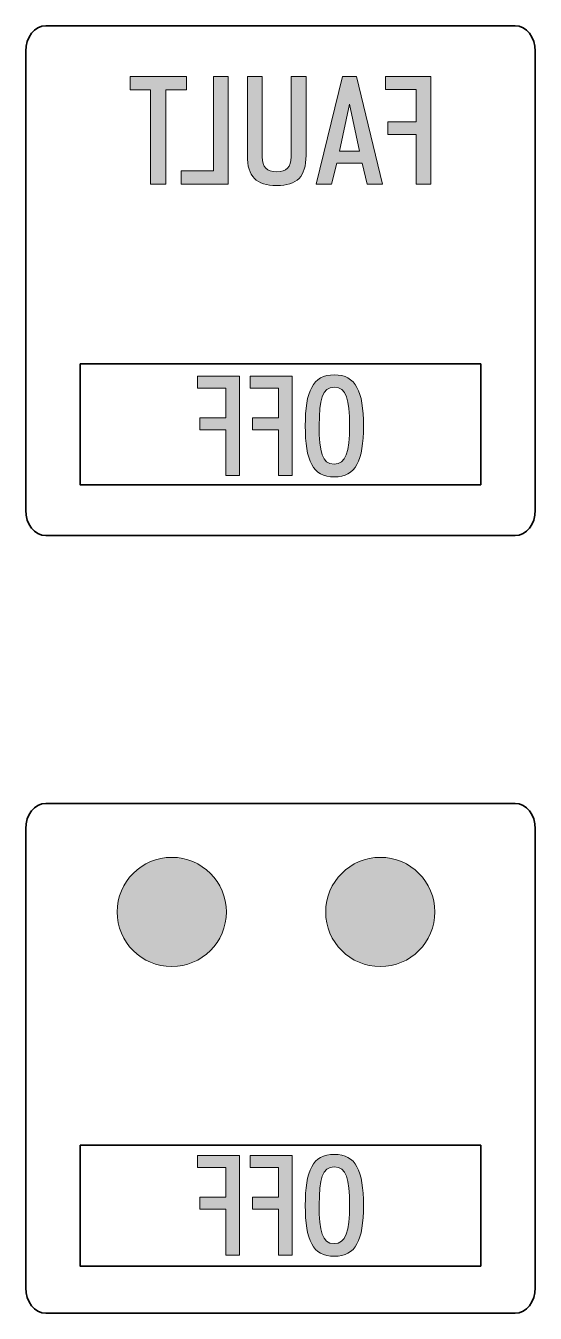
# Model space of a CAD drawing. Header units: millimetres. Extents: x 8 to 201, y 31 to 295.
# Drawn here: x 7.9 to 21.9, y 167.76 to 203.11 of the extents above; entities that cross this region are included whole.
import ezdxf

# ---------------------------------------------------------------- set-up
doc = ezdxf.new("R2010")
doc.units = ezdxf.units.MM
doc.header["$MEASUREMENT"] = 0
doc.layers.add('Layer 1', color=7, linetype='Continuous', lineweight=0)

# ---------------------------------------------------------------- blocks, each defined once
blk = doc.blocks.new('Block_90')
at = {"layer": 'Layer 1', "true_color": 0x1d1e1b, "transparency": 33554687}
h = blk.add_hatch(color=250, dxfattribs=at)
h.dxf.hatch_style = 2
edge = h.paths.add_edge_path()
edge.add_spline(control_points=[(13.774, 190.755), (13.774, 190.755), (13.394, 190.755), (13.394, 190.755), (13.394, 190.755), (13.394, 192.015), (13.394, 192.015), (13.394, 192.015), (12.683, 192.015), (12.683, 192.015), (12.683, 192.015), (12.683, 192.341), (12.683, 192.341), (12.683, 192.341), (13.394, 192.341), (13.394, 192.341), (13.394, 192.341), (13.394, 193.157), (13.394, 193.157), (13.394, 193.157), (12.62, 193.157), (12.62, 193.157), (12.62, 193.157), (12.62, 193.486), (12.62, 193.486), (12.62, 193.486), (13.774, 193.486), (13.774, 193.486), (13.774, 193.486), (13.774, 190.755), (13.774, 190.755)], knot_values=[0, 0, 0, 0, 1, 1, 1, 2, 2, 2, 3, 3, 3, 4, 4, 4, 5, 5, 5, 6, 6, 6, 7, 7, 7, 8, 8, 8, 9, 9, 9, 10, 10, 10, 10], degree=3, periodic=0)
h = blk.add_hatch(color=250, dxfattribs=at)
h.dxf.hatch_style = 2
edge = h.paths.add_edge_path()
edge.add_spline(control_points=[(15.224, 190.755), (15.224, 190.755), (14.845, 190.755), (14.845, 190.755), (14.845, 190.755), (14.845, 192.015), (14.845, 192.015), (14.845, 192.015), (14.133, 192.015), (14.133, 192.015), (14.133, 192.015), (14.133, 192.341), (14.133, 192.341), (14.133, 192.341), (14.845, 192.341), (14.845, 192.341), (14.845, 192.341), (14.845, 193.157), (14.845, 193.157), (14.845, 193.157), (14.07, 193.157), (14.07, 193.157), (14.07, 193.157), (14.07, 193.486), (14.07, 193.486), (14.07, 193.486), (15.224, 193.486), (15.224, 193.486), (15.224, 193.486), (15.224, 190.755), (15.224, 190.755)], knot_values=[0, 0, 0, 0, 1, 1, 1, 2, 2, 2, 3, 3, 3, 4, 4, 4, 5, 5, 5, 6, 6, 6, 7, 7, 7, 8, 8, 8, 9, 9, 9, 10, 10, 10, 10], degree=3, periodic=0)
h = blk.add_hatch(color=250, dxfattribs=at)
h.dxf.hatch_style = 2
edge = h.paths.add_edge_path()
edge.add_spline(control_points=[(16.797, 192.126), (16.797, 192.843), (16.706, 193.18), (16.378, 193.18), (16.05, 193.18), (15.963, 192.843), (15.963, 192.126), (15.963, 191.41), (16.038, 191.069), (16.374, 191.069), (16.698, 191.069), (16.797, 191.406), (16.797, 192.126)], knot_values=[0, 0, 0, 0, 1, 1, 1, 2, 2, 2, 3, 3, 3, 4, 4, 4, 4], degree=3, periodic=0)
edge = h.paths.add_edge_path()
edge.add_spline(control_points=[(17.18, 192.119), (17.18, 191.161), (16.971, 190.72), (16.378, 190.72), (15.785, 190.72), (15.58, 191.165), (15.58, 192.119), (15.58, 193.076), (15.785, 193.52), (16.378, 193.52), (16.971, 193.52), (17.18, 193.076), (17.18, 192.119)], knot_values=[0, 0, 0, 0, 1, 1, 1, 2, 2, 2, 3, 3, 3, 4, 4, 4, 4], degree=3, periodic=0)
at = {"layer": 'Layer 1'}
for points, knots in [([(13.774, 190.755), (13.774, 190.755), (13.394, 190.755), (13.394, 190.755), (13.394, 190.755), (13.394, 192.015), (13.394, 192.015), (13.394, 192.015), (12.683, 192.015), (12.683, 192.015), (12.683, 192.015), (12.683, 192.341), (12.683, 192.341), (12.683, 192.341), (13.394, 192.341), (13.394, 192.341), (13.394, 192.341), (13.394, 193.157), (13.394, 193.157), (13.394, 193.157), (12.62, 193.157), (12.62, 193.157), (12.62, 193.157), (12.62, 193.486), (12.62, 193.486), (12.62, 193.486), (13.774, 193.486), (13.774, 193.486), (13.774, 193.486), (13.774, 190.755), (13.774, 190.755)], [0, 0, 0, 0, 1, 1, 1, 2, 2, 2, 3, 3, 3, 4, 4, 4, 5, 5, 5, 6, 6, 6, 7, 7, 7, 8, 8, 8, 9, 9, 9, 10, 10, 10, 10]), ([(15.224, 190.755), (15.224, 190.755), (14.845, 190.755), (14.845, 190.755), (14.845, 190.755), (14.845, 192.015), (14.845, 192.015), (14.845, 192.015), (14.133, 192.015), (14.133, 192.015), (14.133, 192.015), (14.133, 192.341), (14.133, 192.341), (14.133, 192.341), (14.845, 192.341), (14.845, 192.341), (14.845, 192.341), (14.845, 193.157), (14.845, 193.157), (14.845, 193.157), (14.07, 193.157), (14.07, 193.157), (14.07, 193.157), (14.07, 193.486), (14.07, 193.486), (14.07, 193.486), (15.224, 193.486), (15.224, 193.486), (15.224, 193.486), (15.224, 190.755), (15.224, 190.755)], [0, 0, 0, 0, 1, 1, 1, 2, 2, 2, 3, 3, 3, 4, 4, 4, 5, 5, 5, 6, 6, 6, 7, 7, 7, 8, 8, 8, 9, 9, 9, 10, 10, 10, 10]), ([(17.18, 192.119), (17.18, 191.161), (16.971, 190.72), (16.378, 190.72), (15.785, 190.72), (15.58, 191.165), (15.58, 192.119), (15.58, 193.076), (15.785, 193.52), (16.378, 193.52), (16.971, 193.52), (17.18, 193.076), (17.18, 192.119)], [0, 0, 0, 0, 1, 1, 1, 2, 2, 2, 3, 3, 3, 4, 4, 4, 4]), ([(16.797, 192.126), (16.797, 192.843), (16.706, 193.18), (16.378, 193.18), (16.05, 193.18), (15.963, 192.843), (15.963, 192.126), (15.963, 191.41), (16.038, 191.069), (16.374, 191.069), (16.698, 191.069), (16.797, 191.406), (16.797, 192.126)], [0, 0, 0, 0, 1, 1, 1, 2, 2, 2, 3, 3, 3, 4, 4, 4, 4])]:
    blk.add_open_spline(points, degree=3, knots=knots, dxfattribs=at)
blk = doc.blocks.new('Block_91')
at = {"layer": 'Layer 1', "true_color": 0x1d1e1b, "transparency": 33554687}
h = blk.add_hatch(color=250, dxfattribs=at)
h.dxf.hatch_style = 2
edge = h.paths.add_edge_path()
edge.add_spline(control_points=[(11.747, 198.753), (11.747, 198.753), (11.331, 198.753), (11.331, 198.753), (11.331, 198.753), (11.331, 201.346), (11.331, 201.346), (11.331, 201.346), (10.766, 201.346), (10.766, 201.346), (10.766, 201.346), (10.766, 201.716), (10.766, 201.716), (10.766, 201.716), (12.313, 201.716), (12.313, 201.716), (12.313, 201.716), (12.313, 201.346), (12.313, 201.346), (12.313, 201.346), (11.747, 201.346), (11.747, 201.346), (11.747, 201.346), (11.747, 198.753), (11.747, 198.753)], knot_values=[0, 0, 0, 0, 1, 1, 1, 2, 2, 2, 3, 3, 3, 4, 4, 4, 5, 5, 5, 6, 6, 6, 7, 7, 7, 8, 8, 8, 8], degree=3, periodic=0)
h = blk.add_hatch(color=250, dxfattribs=at)
h.dxf.hatch_style = 2
edge = h.paths.add_edge_path()
edge.add_spline(control_points=[(13.466, 198.753), (13.466, 198.753), (12.172, 198.753), (12.172, 198.753), (12.172, 198.753), (12.172, 199.123), (12.172, 199.123), (12.172, 199.123), (13.055, 199.123), (13.055, 199.123), (13.055, 199.123), (13.055, 201.716), (13.055, 201.716), (13.055, 201.716), (13.466, 201.716), (13.466, 201.716), (13.466, 201.716), (13.466, 198.753), (13.466, 198.753)], knot_values=[0, 0, 0, 0, 1, 1, 1, 2, 2, 2, 3, 3, 3, 4, 4, 4, 5, 5, 5, 6, 6, 6, 6], degree=3, periodic=0)
h = blk.add_hatch(color=250, dxfattribs=at)
h.dxf.hatch_style = 2
edge = h.paths.add_edge_path()
edge.add_spline(control_points=[(15.601, 199.543), (15.601, 198.973), (15.356, 198.716), (14.795, 198.716), (14.233, 198.716), (13.989, 198.973), (13.989, 199.543), (13.989, 199.543), (13.989, 201.716), (13.989, 201.716), (13.989, 201.716), (14.396, 201.716), (14.396, 201.716), (14.396, 201.716), (14.396, 199.509), (14.396, 199.509), (14.396, 199.227), (14.525, 199.094), (14.795, 199.094), (15.065, 199.094), (15.194, 199.227), (15.194, 199.509), (15.194, 199.509), (15.194, 201.716), (15.194, 201.716), (15.194, 201.716), (15.601, 201.716), (15.601, 201.716), (15.601, 201.716), (15.601, 199.543), (15.601, 199.543)], knot_values=[0, 0, 0, 0, 1, 1, 1, 2, 2, 2, 3, 3, 3, 4, 4, 4, 5, 5, 5, 6, 6, 6, 7, 7, 7, 8, 8, 8, 9, 9, 9, 10, 10, 10, 10], degree=3, periodic=0)
h = blk.add_hatch(color=250, dxfattribs=at)
h.dxf.hatch_style = 2
edge = h.paths.add_edge_path()
edge.add_spline(control_points=[(16.792, 200.951), (16.792, 200.951), (16.518, 199.667), (16.518, 199.667), (16.518, 199.667), (17.067, 199.667), (17.067, 199.667), (17.067, 199.667), (16.792, 200.951), (16.792, 200.951)], knot_values=[0, 0, 0, 0, 1, 1, 1, 2, 2, 2, 3, 3, 3, 3], degree=3, periodic=0)
edge = h.paths.add_edge_path()
edge.add_spline(control_points=[(17.701, 198.753), (17.701, 198.753), (17.285, 198.753), (17.285, 198.753), (17.285, 198.753), (17.144, 199.335), (17.144, 199.335), (17.144, 199.335), (16.445, 199.335), (16.445, 199.335), (16.445, 199.335), (16.299, 198.753), (16.299, 198.753), (16.299, 198.753), (15.884, 198.753), (15.884, 198.753), (15.884, 198.753), (16.6, 201.716), (16.6, 201.716), (16.6, 201.716), (16.985, 201.716), (16.985, 201.716), (16.985, 201.716), (17.701, 198.753), (17.701, 198.753)], knot_values=[0, 0, 0, 0, 1, 1, 1, 2, 2, 2, 3, 3, 3, 4, 4, 4, 5, 5, 5, 6, 6, 6, 7, 7, 7, 8, 8, 8, 8], degree=3, periodic=0)
h = blk.add_hatch(color=250, dxfattribs=at)
h.dxf.hatch_style = 2
edge = h.paths.add_edge_path()
edge.add_spline(control_points=[(19.034, 198.753), (19.034, 198.753), (18.623, 198.753), (18.623, 198.753), (18.623, 198.753), (18.623, 200.12), (18.623, 200.12), (18.623, 200.12), (17.851, 200.12), (17.851, 200.12), (17.851, 200.12), (17.851, 200.473), (17.851, 200.473), (17.851, 200.473), (18.623, 200.473), (18.623, 200.473), (18.623, 200.473), (18.623, 201.358), (18.623, 201.358), (18.623, 201.358), (17.783, 201.358), (17.783, 201.358), (17.783, 201.358), (17.783, 201.716), (17.783, 201.716), (17.783, 201.716), (19.034, 201.716), (19.034, 201.716), (19.034, 201.716), (19.034, 198.753), (19.034, 198.753)], knot_values=[0, 0, 0, 0, 1, 1, 1, 2, 2, 2, 3, 3, 3, 4, 4, 4, 5, 5, 5, 6, 6, 6, 7, 7, 7, 8, 8, 8, 9, 9, 9, 10, 10, 10, 10], degree=3, periodic=0)
at = {"layer": 'Layer 1'}
for points, knots in [([(11.747, 198.753), (11.747, 198.753), (11.331, 198.753), (11.331, 198.753), (11.331, 198.753), (11.331, 201.346), (11.331, 201.346), (11.331, 201.346), (10.766, 201.346), (10.766, 201.346), (10.766, 201.346), (10.766, 201.716), (10.766, 201.716), (10.766, 201.716), (12.313, 201.716), (12.313, 201.716), (12.313, 201.716), (12.313, 201.346), (12.313, 201.346), (12.313, 201.346), (11.747, 201.346), (11.747, 201.346), (11.747, 201.346), (11.747, 198.753), (11.747, 198.753)], [0, 0, 0, 0, 1, 1, 1, 2, 2, 2, 3, 3, 3, 4, 4, 4, 5, 5, 5, 6, 6, 6, 7, 7, 7, 8, 8, 8, 8]), ([(13.466, 198.753), (13.466, 198.753), (12.172, 198.753), (12.172, 198.753), (12.172, 198.753), (12.172, 199.123), (12.172, 199.123), (12.172, 199.123), (13.055, 199.123), (13.055, 199.123), (13.055, 199.123), (13.055, 201.716), (13.055, 201.716), (13.055, 201.716), (13.466, 201.716), (13.466, 201.716), (13.466, 201.716), (13.466, 198.753), (13.466, 198.753)], [0, 0, 0, 0, 1, 1, 1, 2, 2, 2, 3, 3, 3, 4, 4, 4, 5, 5, 5, 6, 6, 6, 6]), ([(15.601, 199.543), (15.601, 198.973), (15.356, 198.716), (14.795, 198.716), (14.233, 198.716), (13.989, 198.973), (13.989, 199.543), (13.989, 199.543), (13.989, 201.716), (13.989, 201.716), (13.989, 201.716), (14.396, 201.716), (14.396, 201.716), (14.396, 201.716), (14.396, 199.509), (14.396, 199.509), (14.396, 199.227), (14.525, 199.094), (14.795, 199.094), (15.065, 199.094), (15.194, 199.227), (15.194, 199.509), (15.194, 199.509), (15.194, 201.716), (15.194, 201.716), (15.194, 201.716), (15.601, 201.716), (15.601, 201.716), (15.601, 201.716), (15.601, 199.543), (15.601, 199.543)], [0, 0, 0, 0, 1, 1, 1, 2, 2, 2, 3, 3, 3, 4, 4, 4, 5, 5, 5, 6, 6, 6, 7, 7, 7, 8, 8, 8, 9, 9, 9, 10, 10, 10, 10]), ([(17.701, 198.753), (17.701, 198.753), (17.285, 198.753), (17.285, 198.753), (17.285, 198.753), (17.144, 199.335), (17.144, 199.335), (17.144, 199.335), (16.445, 199.335), (16.445, 199.335), (16.445, 199.335), (16.299, 198.753), (16.299, 198.753), (16.299, 198.753), (15.884, 198.753), (15.884, 198.753), (15.884, 198.753), (16.6, 201.716), (16.6, 201.716), (16.6, 201.716), (16.985, 201.716), (16.985, 201.716), (16.985, 201.716), (17.701, 198.753), (17.701, 198.753)], [0, 0, 0, 0, 1, 1, 1, 2, 2, 2, 3, 3, 3, 4, 4, 4, 5, 5, 5, 6, 6, 6, 7, 7, 7, 8, 8, 8, 8]), ([(19.034, 198.753), (19.034, 198.753), (18.623, 198.753), (18.623, 198.753), (18.623, 198.753), (18.623, 200.12), (18.623, 200.12), (18.623, 200.12), (17.851, 200.12), (17.851, 200.12), (17.851, 200.12), (17.851, 200.473), (17.851, 200.473), (17.851, 200.473), (18.623, 200.473), (18.623, 200.473), (18.623, 200.473), (18.623, 201.358), (18.623, 201.358), (18.623, 201.358), (17.783, 201.358), (17.783, 201.358), (17.783, 201.358), (17.783, 201.716), (17.783, 201.716), (17.783, 201.716), (19.034, 201.716), (19.034, 201.716), (19.034, 201.716), (19.034, 198.753), (19.034, 198.753)], [0, 0, 0, 0, 1, 1, 1, 2, 2, 2, 3, 3, 3, 4, 4, 4, 5, 5, 5, 6, 6, 6, 7, 7, 7, 8, 8, 8, 9, 9, 9, 10, 10, 10, 10]), ([(16.792, 200.951), (16.792, 200.951), (16.518, 199.667), (16.518, 199.667), (16.518, 199.667), (17.067, 199.667), (17.067, 199.667), (17.067, 199.667), (16.792, 200.951), (16.792, 200.951)], [0, 0, 0, 0, 1, 1, 1, 2, 2, 2, 3, 3, 3, 3])]:
    blk.add_open_spline(points, degree=3, knots=knots, dxfattribs=at)
blk = doc.blocks.new('Block_92')
at = {"layer": 'Layer 1', "true_color": 0x1d1e1b, "transparency": 33554687}
h = blk.add_hatch(color=250, dxfattribs=at)
h.dxf.hatch_style = 2
edge = h.paths.add_edge_path()
edge.add_spline(control_points=[(13.774, 169.353), (13.774, 169.353), (13.394, 169.353), (13.394, 169.353), (13.394, 169.353), (13.394, 170.613), (13.394, 170.613), (13.394, 170.613), (12.683, 170.613), (12.683, 170.613), (12.683, 170.613), (12.683, 170.938), (12.683, 170.938), (12.683, 170.938), (13.394, 170.938), (13.394, 170.938), (13.394, 170.938), (13.394, 171.754), (13.394, 171.754), (13.394, 171.754), (12.62, 171.754), (12.62, 171.754), (12.62, 171.754), (12.62, 172.084), (12.62, 172.084), (12.62, 172.084), (13.774, 172.084), (13.774, 172.084), (13.774, 172.084), (13.774, 169.353), (13.774, 169.353)], knot_values=[0, 0, 0, 0, 1, 1, 1, 2, 2, 2, 3, 3, 3, 4, 4, 4, 5, 5, 5, 6, 6, 6, 7, 7, 7, 8, 8, 8, 9, 9, 9, 10, 10, 10, 10], degree=3, periodic=0)
h = blk.add_hatch(color=250, dxfattribs=at)
h.dxf.hatch_style = 2
edge = h.paths.add_edge_path()
edge.add_spline(control_points=[(15.224, 169.353), (15.224, 169.353), (14.845, 169.353), (14.845, 169.353), (14.845, 169.353), (14.845, 170.613), (14.845, 170.613), (14.845, 170.613), (14.133, 170.613), (14.133, 170.613), (14.133, 170.613), (14.133, 170.938), (14.133, 170.938), (14.133, 170.938), (14.845, 170.938), (14.845, 170.938), (14.845, 170.938), (14.845, 171.754), (14.845, 171.754), (14.845, 171.754), (14.07, 171.754), (14.07, 171.754), (14.07, 171.754), (14.07, 172.084), (14.07, 172.084), (14.07, 172.084), (15.224, 172.084), (15.224, 172.084), (15.224, 172.084), (15.224, 169.353), (15.224, 169.353)], knot_values=[0, 0, 0, 0, 1, 1, 1, 2, 2, 2, 3, 3, 3, 4, 4, 4, 5, 5, 5, 6, 6, 6, 7, 7, 7, 8, 8, 8, 9, 9, 9, 10, 10, 10, 10], degree=3, periodic=0)
h = blk.add_hatch(color=250, dxfattribs=at)
h.dxf.hatch_style = 2
edge = h.paths.add_edge_path()
edge.add_spline(control_points=[(16.797, 170.724), (16.797, 171.44), (16.706, 171.777), (16.378, 171.777), (16.05, 171.777), (15.963, 171.44), (15.963, 170.724), (15.963, 170.008), (16.038, 169.667), (16.374, 169.667), (16.698, 169.667), (16.797, 170.004), (16.797, 170.724)], knot_values=[0, 0, 0, 0, 1, 1, 1, 2, 2, 2, 3, 3, 3, 4, 4, 4, 4], degree=3, periodic=0)
edge = h.paths.add_edge_path()
edge.add_spline(control_points=[(17.18, 170.716), (17.18, 169.759), (16.971, 169.318), (16.378, 169.318), (15.785, 169.318), (15.58, 169.763), (15.58, 170.716), (15.58, 171.674), (15.785, 172.118), (16.378, 172.118), (16.971, 172.118), (17.18, 171.674), (17.18, 170.716)], knot_values=[0, 0, 0, 0, 1, 1, 1, 2, 2, 2, 3, 3, 3, 4, 4, 4, 4], degree=3, periodic=0)
at = {"layer": 'Layer 1'}
for points, knots in [([(13.774, 169.353), (13.774, 169.353), (13.394, 169.353), (13.394, 169.353), (13.394, 169.353), (13.394, 170.613), (13.394, 170.613), (13.394, 170.613), (12.683, 170.613), (12.683, 170.613), (12.683, 170.613), (12.683, 170.938), (12.683, 170.938), (12.683, 170.938), (13.394, 170.938), (13.394, 170.938), (13.394, 170.938), (13.394, 171.754), (13.394, 171.754), (13.394, 171.754), (12.62, 171.754), (12.62, 171.754), (12.62, 171.754), (12.62, 172.084), (12.62, 172.084), (12.62, 172.084), (13.774, 172.084), (13.774, 172.084), (13.774, 172.084), (13.774, 169.353), (13.774, 169.353)], [0, 0, 0, 0, 1, 1, 1, 2, 2, 2, 3, 3, 3, 4, 4, 4, 5, 5, 5, 6, 6, 6, 7, 7, 7, 8, 8, 8, 9, 9, 9, 10, 10, 10, 10]), ([(15.224, 169.353), (15.224, 169.353), (14.845, 169.353), (14.845, 169.353), (14.845, 169.353), (14.845, 170.613), (14.845, 170.613), (14.845, 170.613), (14.133, 170.613), (14.133, 170.613), (14.133, 170.613), (14.133, 170.938), (14.133, 170.938), (14.133, 170.938), (14.845, 170.938), (14.845, 170.938), (14.845, 170.938), (14.845, 171.754), (14.845, 171.754), (14.845, 171.754), (14.07, 171.754), (14.07, 171.754), (14.07, 171.754), (14.07, 172.084), (14.07, 172.084), (14.07, 172.084), (15.224, 172.084), (15.224, 172.084), (15.224, 172.084), (15.224, 169.353), (15.224, 169.353)], [0, 0, 0, 0, 1, 1, 1, 2, 2, 2, 3, 3, 3, 4, 4, 4, 5, 5, 5, 6, 6, 6, 7, 7, 7, 8, 8, 8, 9, 9, 9, 10, 10, 10, 10]), ([(17.18, 170.716), (17.18, 169.759), (16.971, 169.318), (16.378, 169.318), (15.785, 169.318), (15.58, 169.763), (15.58, 170.716), (15.58, 171.674), (15.785, 172.118), (16.378, 172.118), (16.971, 172.118), (17.18, 171.674), (17.18, 170.716)], [0, 0, 0, 0, 1, 1, 1, 2, 2, 2, 3, 3, 3, 4, 4, 4, 4]), ([(16.797, 170.724), (16.797, 171.44), (16.706, 171.777), (16.378, 171.777), (16.05, 171.777), (15.963, 171.44), (15.963, 170.724), (15.963, 170.008), (16.038, 169.667), (16.374, 169.667), (16.698, 169.667), (16.797, 170.004), (16.797, 170.724)], [0, 0, 0, 0, 1, 1, 1, 2, 2, 2, 3, 3, 3, 4, 4, 4, 4])]:
    blk.add_open_spline(points, degree=3, knots=knots, dxfattribs=at)

msp = doc.modelspace()

# ---------------------------------------------------------------- hatches: boundary and pattern name
at = {"layer": 'Layer 1', "true_color": 0x1d1e1b, "transparency": 33554687}
h = msp.add_hatch(color=250, dxfattribs=at)
edge = h.paths.add_edge_path()
edge.add_spline(control_points=[(11.912, 180.273), (12.74, 180.273), (13.412, 179.602), (13.412, 178.773), (13.412, 177.945), (12.74, 177.273), (11.912, 177.273), (11.083, 177.273), (10.412, 177.945), (10.412, 178.773), (10.412, 179.602), (11.083, 180.273), (11.912, 180.273)], knot_values=[0, 0, 0, 0, 1, 1, 1, 2, 2, 2, 3, 3, 3, 4, 4, 4, 4], degree=3, periodic=0)
edge.add_line((11.912, 180.273), (11.912, 180.273))
h = msp.add_hatch(color=250, dxfattribs=at)
edge = h.paths.add_edge_path()
edge.add_spline(control_points=[(17.643, 180.273), (18.471, 180.273), (19.142, 179.602), (19.142, 178.773), (19.142, 177.945), (18.471, 177.273), (17.643, 177.273), (16.814, 177.273), (16.142, 177.945), (16.142, 178.773), (16.142, 179.602), (16.814, 180.273), (17.643, 180.273)], knot_values=[0, 0, 0, 0, 1, 1, 1, 2, 2, 2, 3, 3, 3, 4, 4, 4, 4], degree=3, periodic=0)
edge.add_line((17.643, 180.273), (17.643, 180.273))

# ---------------------------------------------------------------- linework, layer by layer
at = {"layer": 'Layer 1', "color": 250, "lineweight": 35, "true_color": 0x1d1e1b}
for points in [[(20.4, 190.498), (9.4, 190.498), (9.4, 193.822), (20.4, 193.822)], [(20.4, 169.047), (9.4, 169.047), (9.4, 172.37), (20.4, 172.37)]]:
    msp.add_lwpolyline(points, close=True, dxfattribs=at)
at = {"layer": 'Layer 1', "color": 250, "lineweight": 35, "true_color": 0x1d1d1b}
for points in [[(21.35, 203.107), (21.35, 203.107), (8.45, 203.107), (8.45, 203.107), (8.147, 203.107), (7.9, 202.792), (7.9, 202.407), (7.9, 202.407), (7.9, 189.807), (7.9, 189.807), (7.9, 189.422), (8.147, 189.107), (8.45, 189.107), (8.45, 189.107), (21.35, 189.107), (21.35, 189.107), (21.652, 189.107), (21.9, 189.422), (21.9, 189.807), (21.9, 189.807), (21.9, 202.407), (21.9, 202.407), (21.9, 202.792), (21.652, 203.107), (21.35, 203.107)], [(21.35, 181.755), (21.35, 181.755), (8.45, 181.755), (8.45, 181.755), (8.147, 181.755), (7.9, 181.44), (7.9, 181.055), (7.9, 181.055), (7.9, 168.455), (7.9, 168.455), (7.9, 168.07), (8.147, 167.755), (8.45, 167.755), (8.45, 167.755), (21.35, 167.755), (21.35, 167.755), (21.652, 167.755), (21.9, 168.07), (21.9, 168.455), (21.9, 168.455), (21.9, 181.055), (21.9, 181.055), (21.9, 181.44), (21.652, 181.755), (21.35, 181.755)]]:
    msp.add_open_spline(points, degree=3, knots=[0, 0, 0, 0, 1, 1, 1, 2, 2, 2, 3, 3, 3, 4, 4, 4, 5, 5, 5, 6, 6, 6, 7, 7, 7, 8, 8, 8, 8], dxfattribs=at)
at = {"layer": 'Layer 1'}
for points in [[(11.912, 180.273), (12.74, 180.273), (13.412, 179.602), (13.412, 178.773), (13.412, 177.945), (12.74, 177.273), (11.912, 177.273), (11.083, 177.273), (10.412, 177.945), (10.412, 178.773), (10.412, 179.602), (11.083, 180.273), (11.912, 180.273)], [(17.643, 180.273), (18.471, 180.273), (19.142, 179.602), (19.142, 178.773), (19.142, 177.945), (18.471, 177.273), (17.643, 177.273), (16.814, 177.273), (16.142, 177.945), (16.142, 178.773), (16.142, 179.602), (16.814, 180.273), (17.643, 180.273)]]:
    msp.add_open_spline(points, degree=3, knots=[0, 0, 0, 0, 1, 1, 1, 2, 2, 2, 3, 3, 3, 4, 4, 4, 4], dxfattribs=at)

# ---------------------------------------------------------------- block references
for name in ['Block_91', 'Block_90', 'Block_92']:
    msp.add_blockref(name, (0, 0), dxfattribs=at)

doc.saveas('drawing.dxf')
